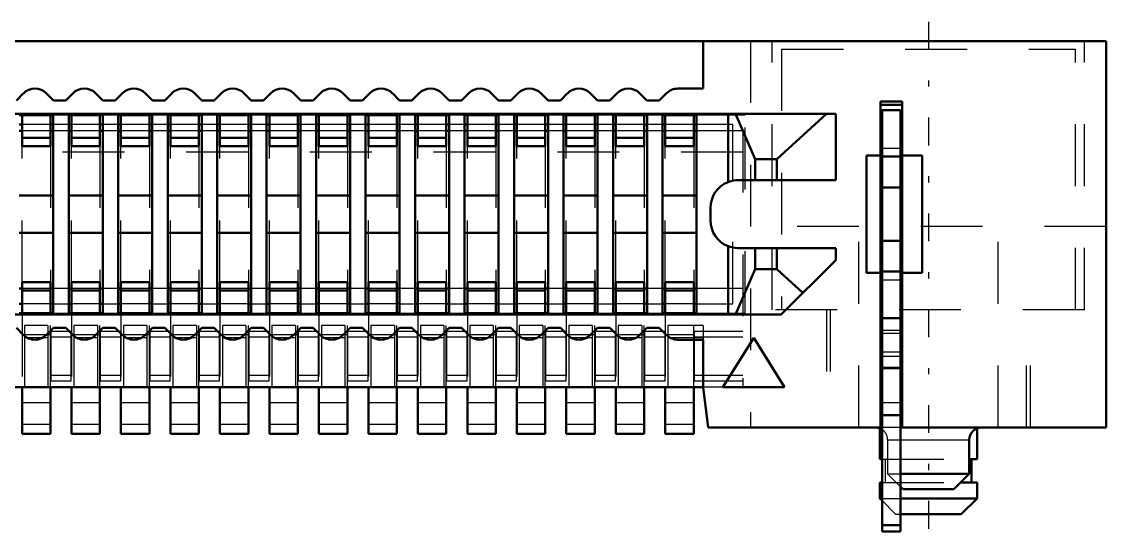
# Model space of a CAD drawing. Header units: millimetres. Extents: x -37 to 30.5, y -5.2 to 19.7.
# Drawn here: x 12.97 to 30.5, y -5.23 to 3.11 of the extents above; entities that cross this region are included whole.
import ezdxf

# ---------------------------------------------------------------- set-up
doc = ezdxf.new("R2010")
doc.units = ezdxf.units.MM
doc.linetypes.add('Center', pattern=[1.5, 0.45, -0.5, 0.05, -0.5])
doc.linetypes.add('Dashed', pattern=[2, 1, -1])
for name, color, linetype, lineweight in [('AM_0', 7, 'Continuous', 50), ('AM_4', 3, 'Continuous', 25), ('AM_7', 7, 'Center', 25), ('AM_9', 6, 'Dashed', 25)]:
    doc.layers.add(name, color=color, linetype=linetype, lineweight=lineweight)

# ---------------------------------------------------------------- blocks, each defined once
blk = doc.blocks.new('1_ERM8_060_01_D_RA_pin_0_in_ERM8_060_01_L_D_RA_TR_0')
at = {"layer": 'AM_0'}
for p, q in [((13.475, 1.6), (12.925, 1.6)), ((12.97, 1.1), (12.97, 1.6)), ((13.43, 1.6), (13.43, 1.1)), ((14.275, 1.6), (13.725, 1.6)), ((13.77, 1.1), (13.77, 1.6)), ((14.23, 1.6), (14.23, 1.1)), ((15.075, 1.6), (14.525, 1.6)), ((14.57, 1.1), (14.57, 1.6)), ((15.03, 1.6), (15.03, 1.1)), ((15.875, 1.6), (15.325, 1.6)), ((15.37, 1.1), (15.37, 1.6)), ((15.83, 1.6), (15.83, 1.1)), ((16.675, 1.6), (16.125, 1.6)), ((16.17, 1.1), (16.17, 1.6)), ((16.63, 1.6), (16.63, 1.1)), ((17.475, 1.6), (16.925, 1.6)), ((16.97, 1.1), (16.97, 1.6)), ((17.43, 1.6), (17.43, 1.1)), ((18.275, 1.6), (17.725, 1.6)), ((17.77, 1.1), (17.77, 1.6)), ((18.23, 1.6), (18.23, 1.1)), ((19.075, 1.6), (18.525, 1.6)), ((18.57, 1.1), (18.57, 1.6)), ((19.03, 1.6), (19.03, 1.1)), ((19.875, 1.6), (19.325, 1.6)), ((19.37, 1.1), (19.37, 1.6)), ((19.83, 1.6), (19.83, 1.1)), ((20.675, 1.6), (20.125, 1.6)), ((20.17, 1.1), (20.17, 1.6)), ((20.63, 1.6), (20.63, 1.1)), ((21.475, 1.6), (20.925, 1.6)), ((20.97, 1.1), (20.97, 1.6)), ((21.43, 1.6), (21.43, 1.1)), ((22.275, 1.6), (21.725, 1.6)), ((21.77, 1.1), (21.77, 1.6)), ((22.23, 1.6), (22.23, 1.1)), ((23.075, 1.6), (22.525, 1.6)), ((22.57, 1.1), (22.57, 1.6)), ((23.03, 1.6), (23.03, 1.1)), ((23.875, 1.6), (23.325, 1.6)), ((23.37, 1.1), (23.37, 1.6)), ((23.83, 1.6), (23.83, 1.1)), ((12.97, 1.45), (12.925, 1.45)), ((13.475, 1.45), (13.43, 1.45)), ((13.77, 1.45), (13.725, 1.45)), ((14.275, 1.45), (14.23, 1.45)), ((14.57, 1.45), (14.525, 1.45)), ((15.075, 1.45), (15.03, 1.45)), ((15.37, 1.45), (15.325, 1.45)), ((15.875, 1.45), (15.83, 1.45)), ((16.17, 1.45), (16.125, 1.45)), ((16.675, 1.45), (16.63, 1.45)), ((16.97, 1.45), (16.925, 1.45)), ((17.475, 1.45), (17.43, 1.45)), ((17.77, 1.45), (17.725, 1.45)), ((18.275, 1.45), (18.23, 1.45)), ((18.57, 1.45), (18.525, 1.45)), ((19.075, 1.45), (19.03, 1.45)), ((19.37, 1.45), (19.325, 1.45)), ((19.875, 1.45), (19.83, 1.45)), ((20.17, 1.45), (20.125, 1.45)), ((20.675, 1.45), (20.63, 1.45)), ((20.97, 1.45), (20.925, 1.45)), ((21.475, 1.45), (21.43, 1.45)), ((21.77, 1.45), (21.725, 1.45)), ((22.275, 1.45), (22.23, 1.45)), ((22.57, 1.45), (22.525, 1.45)), ((23.075, 1.45), (23.03, 1.45)), ((23.37, 1.45), (23.325, 1.45)), ((23.875, 1.45), (23.83, 1.45)), ((13.43, 1.232), (12.97, 1.232)), ((14.23, 1.232), (13.77, 1.232)), ((15.03, 1.232), (14.57, 1.232)), ((15.83, 1.232), (15.37, 1.232)), ((16.63, 1.232), (16.17, 1.232)), ((17.43, 1.232), (16.97, 1.232)), ((18.23, 1.232), (17.77, 1.232)), ((19.03, 1.232), (18.57, 1.232)), ((19.83, 1.232), (19.37, 1.232)), ((20.63, 1.232), (20.17, 1.232)), ((21.43, 1.232), (20.97, 1.232)), ((22.23, 1.232), (21.77, 1.232)), ((23.03, 1.232), (22.57, 1.232)), ((23.83, 1.232), (23.37, 1.232)), ((13.43, 1.1), (12.97, 1.1)), ((14.23, 1.1), (13.77, 1.1)), ((15.03, 1.1), (14.57, 1.1)), ((15.83, 1.1), (15.37, 1.1)), ((16.63, 1.1), (16.17, 1.1)), ((17.43, 1.1), (16.97, 1.1)), ((18.23, 1.1), (17.77, 1.1)), ((19.03, 1.1), (18.57, 1.1)), ((19.83, 1.1), (19.37, 1.1)), ((20.63, 1.1), (20.17, 1.1)), ((21.43, 1.1), (20.97, 1.1)), ((22.23, 1.1), (21.77, 1.1)), ((23.03, 1.1), (22.57, 1.1)), ((23.83, 1.1), (23.37, 1.1)), ((12.97, -1.625), (12.97, -1.1)), ((13.43, -1.1), (12.97, -1.1)), ((13.43, -1.1), (13.43, -1.625)), ((13.77, -1.625), (13.77, -1.1)), ((14.23, -1.1), (13.77, -1.1)), ((14.23, -1.1), (14.23, -1.625)), ((14.57, -1.625), (14.57, -1.1)), ((15.03, -1.1), (14.57, -1.1)), ((15.03, -1.1), (15.03, -1.625)), ((15.37, -1.625), (15.37, -1.1)), ((15.83, -1.1), (15.37, -1.1)), ((15.83, -1.1), (15.83, -1.625)), ((16.17, -1.625), (16.17, -1.1)), ((16.63, -1.1), (16.17, -1.1)), ((16.63, -1.1), (16.63, -1.625)), ((16.97, -1.625), (16.97, -1.1)), ((17.43, -1.1), (16.97, -1.1)), ((17.43, -1.1), (17.43, -1.625)), ((17.77, -1.625), (17.77, -1.1)), ((18.23, -1.1), (17.77, -1.1)), ((18.23, -1.1), (18.23, -1.625)), ((18.57, -1.625), (18.57, -1.1)), ((19.03, -1.1), (18.57, -1.1)), ((19.03, -1.1), (19.03, -1.625)), ((19.37, -1.625), (19.37, -1.1)), ((19.83, -1.1), (19.37, -1.1)), ((19.83, -1.1), (19.83, -1.625)), ((20.17, -1.625), (20.17, -1.1)), ((20.63, -1.1), (20.17, -1.1)), ((20.63, -1.1), (20.63, -1.625)), ((20.97, -1.625), (20.97, -1.1)), ((21.43, -1.1), (20.97, -1.1)), ((21.43, -1.1), (21.43, -1.625)), ((21.77, -1.625), (21.77, -1.1)), ((22.23, -1.1), (21.77, -1.1)), ((22.23, -1.1), (22.23, -1.625)), ((22.57, -1.625), (22.57, -1.1)), ((23.03, -1.1), (22.57, -1.1)), ((23.03, -1.1), (23.03, -1.625)), ((23.37, -1.625), (23.37, -1.1)), ((23.83, -1.1), (23.37, -1.1)), ((23.83, -1.1), (23.83, -1.625)), ((13.43, -1.232), (12.97, -1.232)), ((14.23, -1.232), (13.77, -1.232)), ((15.03, -1.232), (14.57, -1.232)), ((15.83, -1.232), (15.37, -1.232)), ((16.63, -1.232), (16.17, -1.232)), ((17.43, -1.232), (16.97, -1.232)), ((18.23, -1.232), (17.77, -1.232)), ((19.03, -1.232), (18.57, -1.232)), ((19.83, -1.232), (19.37, -1.232)), ((20.63, -1.232), (20.17, -1.232)), ((21.43, -1.232), (20.97, -1.232)), ((22.23, -1.232), (21.77, -1.232)), ((23.03, -1.232), (22.57, -1.232)), ((23.83, -1.232), (23.37, -1.232)), ((12.925, -1.45), (12.97, -1.45)), ((13.43, -1.45), (13.475, -1.45)), ((13.725, -1.45), (13.77, -1.45)), ((14.23, -1.45), (14.275, -1.45)), ((14.525, -1.45), (14.57, -1.45)), ((15.03, -1.45), (15.075, -1.45)), ((15.325, -1.45), (15.37, -1.45)), ((15.83, -1.45), (15.875, -1.45)), ((16.125, -1.45), (16.17, -1.45)), ((16.63, -1.45), (16.675, -1.45)), ((16.925, -1.45), (16.97, -1.45)), ((17.43, -1.45), (17.475, -1.45)), ((17.725, -1.45), (17.77, -1.45)), ((18.23, -1.45), (18.275, -1.45)), ((18.525, -1.45), (18.57, -1.45)), ((19.03, -1.45), (19.075, -1.45)), ((19.325, -1.45), (19.37, -1.45)), ((19.83, -1.45), (19.875, -1.45)), ((20.125, -1.45), (20.17, -1.45)), ((20.63, -1.45), (20.675, -1.45)), ((20.925, -1.45), (20.97, -1.45)), ((21.43, -1.45), (21.475, -1.45)), ((21.725, -1.45), (21.77, -1.45)), ((22.23, -1.45), (22.275, -1.45)), ((22.525, -1.45), (22.57, -1.45)), ((23.03, -1.45), (23.075, -1.45)), ((23.325, -1.45), (23.37, -1.45)), ((23.83, -1.45), (23.875, -1.45)), ((12.925, -1.6), (13.475, -1.6)), ((13.725, -1.6), (14.275, -1.6)), ((14.525, -1.6), (15.075, -1.6)), ((15.325, -1.6), (15.875, -1.6)), ((16.125, -1.6), (16.675, -1.6)), ((16.925, -1.6), (17.475, -1.6)), ((17.725, -1.6), (18.275, -1.6)), ((18.525, -1.6), (19.075, -1.6)), ((19.325, -1.6), (19.875, -1.6)), ((20.125, -1.6), (20.675, -1.6)), ((20.925, -1.6), (21.475, -1.6)), ((21.725, -1.6), (22.275, -1.6)), ((22.525, -1.6), (23.075, -1.6)), ((23.325, -1.6), (23.875, -1.6)), ((12.97, -3.55), (12.97, -2.8)), ((13.43, -2.8), (13.43, -3.55)), ((13.77, -3.55), (13.77, -2.8)), ((14.23, -2.8), (14.23, -3.55)), ((14.57, -3.55), (14.57, -2.8)), ((15.03, -2.8), (15.03, -3.55)), ((15.37, -3.55), (15.37, -2.8)), ((15.83, -2.8), (15.83, -3.55)), ((16.17, -3.55), (16.17, -2.8)), ((16.63, -2.8), (16.63, -3.55)), ((16.97, -3.55), (16.97, -2.8)), ((17.43, -2.8), (17.43, -3.55)), ((17.77, -3.55), (17.77, -2.8)), ((18.23, -2.8), (18.23, -3.55)), ((18.57, -3.55), (18.57, -2.8)), ((19.03, -2.8), (19.03, -3.55)), ((19.37, -3.55), (19.37, -2.8)), ((19.83, -2.8), (19.83, -3.55)), ((20.17, -3.55), (20.17, -2.8)), ((20.63, -2.8), (20.63, -3.55)), ((20.97, -3.55), (20.97, -2.8)), ((21.43, -2.8), (21.43, -3.55)), ((21.77, -3.55), (21.77, -2.8)), ((22.23, -2.8), (22.23, -3.55)), ((22.57, -3.55), (22.57, -2.8)), ((23.03, -2.8), (23.03, -3.55)), ((23.37, -3.55), (23.37, -2.8)), ((23.83, -2.8), (23.83, -3.55)), ((13.43, -3.55), (12.97, -3.55)), ((14.23, -3.55), (13.77, -3.55)), ((15.03, -3.55), (14.57, -3.55)), ((15.83, -3.55), (15.37, -3.55)), ((16.63, -3.55), (16.17, -3.55)), ((17.43, -3.55), (16.97, -3.55)), ((18.23, -3.55), (17.77, -3.55)), ((19.03, -3.55), (18.57, -3.55)), ((19.83, -3.55), (19.37, -3.55)), ((20.63, -3.55), (20.17, -3.55)), ((21.43, -3.55), (20.97, -3.55)), ((22.23, -3.55), (21.77, -3.55)), ((23.03, -3.55), (22.57, -3.55)), ((23.83, -3.55), (23.37, -3.55))]:
    blk.add_line(p, q, dxfattribs=at)
at = {"layer": 'AM_4'}
for p, q in [((13.43, -3.05), (12.97, -3.05)), ((14.23, -3.05), (13.77, -3.05)), ((15.03, -3.05), (14.57, -3.05)), ((15.83, -3.05), (15.37, -3.05)), ((16.63, -3.05), (16.17, -3.05)), ((17.43, -3.05), (16.97, -3.05)), ((18.23, -3.05), (17.77, -3.05)), ((19.03, -3.05), (18.57, -3.05)), ((19.83, -3.05), (19.37, -3.05)), ((20.63, -3.05), (20.17, -3.05)), ((21.43, -3.05), (20.97, -3.05)), ((22.23, -3.05), (21.77, -3.05)), ((23.03, -3.05), (22.57, -3.05)), ((23.83, -3.05), (23.37, -3.05))]:
    blk.add_line(p, q, dxfattribs=at)
at = {"layer": 'AM_9'}
for p, q in [((13.725, 1.6), (13.475, 1.6)), ((14.525, 1.6), (14.275, 1.6)), ((15.325, 1.6), (15.075, 1.6)), ((16.125, 1.6), (15.875, 1.6)), ((16.925, 1.6), (16.675, 1.6)), ((17.725, 1.6), (17.475, 1.6)), ((18.525, 1.6), (18.275, 1.6)), ((19.325, 1.6), (19.075, 1.6)), ((20.125, 1.6), (19.875, 1.6)), ((20.925, 1.6), (20.675, 1.6)), ((21.725, 1.6), (21.475, 1.6)), ((22.525, 1.6), (22.275, 1.6)), ((23.325, 1.6), (23.075, 1.6)), ((24.66, 1.6), (23.875, 1.6)), ((24.66, -1.6), (24.66, 1.6)), ((13.43, 1.45), (12.97, 1.45)), ((13.725, 1.45), (13.475, 1.45)), ((14.23, 1.45), (13.77, 1.45)), ((14.525, 1.45), (14.275, 1.45)), ((15.03, 1.45), (14.57, 1.45)), ((15.325, 1.45), (15.075, 1.45)), ((15.83, 1.45), (15.37, 1.45)), ((16.125, 1.45), (15.875, 1.45)), ((16.63, 1.45), (16.17, 1.45)), ((16.925, 1.45), (16.675, 1.45)), ((17.43, 1.45), (16.97, 1.45)), ((17.725, 1.45), (17.475, 1.45)), ((18.23, 1.45), (17.77, 1.45)), ((18.525, 1.45), (18.275, 1.45)), ((19.03, 1.45), (18.57, 1.45)), ((19.325, 1.45), (19.075, 1.45)), ((19.83, 1.45), (19.37, 1.45)), ((20.125, 1.45), (19.875, 1.45)), ((20.63, 1.45), (20.17, 1.45)), ((20.925, 1.45), (20.675, 1.45)), ((21.43, 1.45), (20.97, 1.45)), ((21.725, 1.45), (21.475, 1.45)), ((22.23, 1.45), (21.77, 1.45)), ((22.525, 1.45), (22.275, 1.45)), ((23.03, 1.45), (22.57, 1.45)), ((23.325, 1.45), (23.075, 1.45)), ((23.83, 1.45), (23.37, 1.45)), ((24.46, 1.45), (23.875, 1.45)), ((24.46, -1.45), (24.46, 1.45)), ((12.97, -1.1), (12.97, 1.1)), ((13.43, 1.1), (13.43, -1.1)), ((13.77, -1.1), (13.77, 1.1)), ((14.23, 1.1), (14.23, -1.1)), ((14.57, -1.1), (14.57, 1.1)), ((15.03, 1.1), (15.03, -1.1)), ((15.37, -1.1), (15.37, 1.1)), ((15.83, 1.1), (15.83, -1.1)), ((16.17, -1.1), (16.17, 1.1)), ((16.63, 1.1), (16.63, -1.1)), ((16.97, -1.1), (16.97, 1.1)), ((17.43, 1.1), (17.43, -1.1)), ((17.77, -1.1), (17.77, 1.1)), ((18.23, 1.1), (18.23, -1.1)), ((18.57, -1.1), (18.57, 1.1)), ((19.03, 1.1), (19.03, -1.1)), ((19.37, -1.1), (19.37, 1.1)), ((19.83, 1.1), (19.83, -1.1)), ((20.17, -1.1), (20.17, 1.1)), ((20.63, 1.1), (20.63, -1.1)), ((20.97, -1.1), (20.97, 1.1)), ((21.43, 1.1), (21.43, -1.1)), ((21.77, -1.1), (21.77, 1.1)), ((22.23, 1.1), (22.23, -1.1)), ((22.57, -1.1), (22.57, 1.1)), ((23.03, 1.1), (23.03, -1.1)), ((23.37, -1.1), (23.37, 1.1)), ((23.83, 1.1), (23.83, -1.1)), ((13.43, -1.45), (12.97, -1.45)), ((13.475, -1.45), (13.725, -1.45)), ((14.23, -1.45), (13.77, -1.45)), ((14.275, -1.45), (14.525, -1.45)), ((15.03, -1.45), (14.57, -1.45)), ((15.075, -1.45), (15.325, -1.45)), ((15.83, -1.45), (15.37, -1.45)), ((15.875, -1.45), (16.125, -1.45)), ((16.63, -1.45), (16.17, -1.45)), ((16.675, -1.45), (16.925, -1.45)), ((17.43, -1.45), (16.97, -1.45)), ((17.475, -1.45), (17.725, -1.45)), ((18.23, -1.45), (17.77, -1.45)), ((18.275, -1.45), (18.525, -1.45)), ((19.03, -1.45), (18.57, -1.45)), ((19.075, -1.45), (19.325, -1.45)), ((19.83, -1.45), (19.37, -1.45)), ((19.875, -1.45), (20.125, -1.45)), ((20.63, -1.45), (20.17, -1.45)), ((20.675, -1.45), (20.925, -1.45)), ((21.43, -1.45), (20.97, -1.45)), ((21.475, -1.45), (21.725, -1.45)), ((22.23, -1.45), (21.77, -1.45)), ((22.275, -1.45), (22.525, -1.45)), ((23.03, -1.45), (22.57, -1.45)), ((23.075, -1.45), (23.325, -1.45)), ((23.83, -1.45), (23.37, -1.45)), ((23.875, -1.45), (24.46, -1.45)), ((12.97, -1.625), (12.97, -2.8)), ((13.43, -2.8), (13.43, -1.625)), ((13.475, -1.6), (13.725, -1.6)), ((13.77, -1.625), (13.77, -2.8)), ((14.23, -2.8), (14.23, -1.625)), ((14.275, -1.6), (14.525, -1.6)), ((14.57, -1.625), (14.57, -2.8)), ((15.03, -2.8), (15.03, -1.625)), ((15.075, -1.6), (15.325, -1.6)), ((15.37, -1.625), (15.37, -2.8)), ((15.83, -2.8), (15.83, -1.625)), ((15.875, -1.6), (16.125, -1.6)), ((16.17, -1.625), (16.17, -2.8)), ((16.63, -2.8), (16.63, -1.625)), ((16.675, -1.6), (16.925, -1.6)), ((16.97, -1.625), (16.97, -2.8)), ((17.43, -2.8), (17.43, -1.625)), ((17.475, -1.6), (17.725, -1.6)), ((17.77, -1.625), (17.77, -2.8)), ((18.23, -2.8), (18.23, -1.625)), ((18.275, -1.6), (18.525, -1.6)), ((18.57, -1.625), (18.57, -2.8)), ((19.03, -2.8), (19.03, -1.625)), ((19.075, -1.6), (19.325, -1.6)), ((19.37, -1.625), (19.37, -2.8)), ((19.83, -2.8), (19.83, -1.625)), ((19.875, -1.6), (20.125, -1.6)), ((20.17, -1.625), (20.17, -2.8)), ((20.63, -2.8), (20.63, -1.625)), ((20.675, -1.6), (20.925, -1.6)), ((20.97, -1.625), (20.97, -2.8)), ((21.43, -2.8), (21.43, -1.625)), ((21.475, -1.6), (21.725, -1.6)), ((21.77, -1.625), (21.77, -2.8)), ((22.23, -2.8), (22.23, -1.625)), ((22.275, -1.6), (22.525, -1.6)), ((22.57, -1.625), (22.57, -2.8)), ((23.03, -2.8), (23.03, -1.625)), ((23.075, -1.6), (23.325, -1.6)), ((23.37, -1.625), (23.37, -2.8)), ((23.83, -2.8), (23.83, -1.625)), ((23.875, -1.6), (24.66, -1.6)), ((13.43, -1.95), (12.97, -1.95)), ((14.23, -1.95), (13.77, -1.95)), ((15.03, -1.95), (14.57, -1.95)), ((15.83, -1.95), (15.37, -1.95)), ((16.63, -1.95), (16.17, -1.95)), ((17.43, -1.95), (16.97, -1.95)), ((18.23, -1.95), (17.77, -1.95)), ((19.03, -1.95), (18.57, -1.95)), ((19.83, -1.95), (19.37, -1.95)), ((20.63, -1.95), (20.17, -1.95)), ((21.43, -1.95), (20.97, -1.95)), ((22.23, -1.95), (21.77, -1.95)), ((23.03, -1.95), (22.57, -1.95)), ((23.83, -1.95), (23.37, -1.95)), ((13.43, -3.4), (12.97, -3.4)), ((14.23, -3.4), (13.77, -3.4)), ((15.03, -3.4), (14.57, -3.4)), ((15.83, -3.4), (15.37, -3.4)), ((16.63, -3.4), (16.17, -3.4)), ((17.43, -3.4), (16.97, -3.4)), ((18.23, -3.4), (17.77, -3.4)), ((19.03, -3.4), (18.57, -3.4)), ((19.83, -3.4), (19.37, -3.4)), ((20.63, -3.4), (20.17, -3.4)), ((21.43, -3.4), (20.97, -3.4)), ((22.23, -3.4), (21.77, -3.4)), ((23.03, -3.4), (22.57, -3.4)), ((23.83, -3.4), (23.37, -3.4))]:
    blk.add_line(p, q, dxfattribs=at)
blk = doc.blocks.new('2_ERM8_060_01_D_RA_TR_terminal_0_in_ERM8_060_01_L_D_RA_TR_0')
at = {"layer": 'AM_0'}
for p, q in [((30.5, 2.8), (-30.5, 2.8)), ((23.985, 2.03), (23.985, 2.8)), ((30.5, -3.45), (30.5, 2.8)), ((12.879, 1.84), (12.991, 1.952)), ((13.366, 1.952), (13.479, 1.84)), ((13.679, 1.84), (13.791, 1.952)), ((14.166, 1.952), (14.278, 1.84)), ((14.478, 1.84), (14.59, 1.952)), ((14.965, 1.952), (15.078, 1.84)), ((15.278, 1.84), (15.39, 1.952)), ((15.765, 1.952), (15.877, 1.84)), ((16.077, 1.84), (16.19, 1.952)), ((16.564, 1.952), (16.677, 1.84)), ((16.877, 1.84), (16.989, 1.952)), ((17.364, 1.952), (17.476, 1.84)), ((17.676, 1.84), (17.789, 1.952)), ((18.163, 1.952), (18.276, 1.84)), ((18.476, 1.84), (18.588, 1.952)), ((18.963, 1.952), (19.075, 1.84)), ((19.275, 1.84), (19.388, 1.952)), ((19.762, 1.952), (19.875, 1.84)), ((20.075, 1.84), (20.187, 1.952)), ((20.562, 1.952), (20.674, 1.84)), ((20.874, 1.84), (20.987, 1.952)), ((21.361, 1.952), (21.474, 1.84)), ((21.674, 1.84), (21.786, 1.952)), ((22.161, 1.952), (22.273, 1.84)), ((22.473, 1.84), (22.586, 1.952)), ((22.961, 1.952), (23.073, 1.84)), ((23.273, 1.84), (23.385, 1.952)), ((23.573, 2.03), (23.985, 2.03)), ((13.479, 1.84), (13.679, 1.84)), ((14.278, 1.84), (14.478, 1.84)), ((15.078, 1.84), (15.278, 1.84)), ((15.877, 1.84), (16.077, 1.84)), ((16.677, 1.84), (16.877, 1.84)), ((17.476, 1.84), (17.676, 1.84)), ((18.276, 1.84), (18.476, 1.84)), ((19.075, 1.84), (19.275, 1.84)), ((19.875, 1.84), (20.075, 1.84)), ((20.674, 1.84), (20.874, 1.84)), ((21.474, 1.84), (21.674, 1.84)), ((22.273, 1.84), (22.473, 1.84)), ((23.073, 1.84), (23.273, 1.84)), ((26.85, 1.822), (26.85, -3.45)), ((27.2, 1.822), (26.85, 1.822)), ((27.2, 1.767), (26.85, 1.767)), ((27.2, 1.822), (27.2, -3.45)), ((26.125, 1.625), (-26.125, 1.625)), ((13.475, -1.625), (13.475, 1.625)), ((13.725, 1.625), (13.725, -1.625)), ((14.275, -1.625), (14.275, 1.625)), ((14.525, 1.625), (14.525, -1.625)), ((15.075, -1.625), (15.075, 1.625)), ((15.325, 1.625), (15.325, -1.625)), ((15.875, -1.625), (15.875, 1.625)), ((16.125, 1.625), (16.125, -1.625)), ((16.675, -1.625), (16.675, 1.625)), ((16.925, 1.625), (16.925, -1.625)), ((17.475, -1.625), (17.475, 1.625)), ((17.725, 1.625), (17.725, -1.625)), ((18.275, -1.625), (18.275, 1.625)), ((18.525, 1.625), (18.525, -1.625)), ((19.075, -1.625), (19.075, 1.625)), ((19.325, 1.625), (19.325, -1.625)), ((19.875, -1.625), (19.875, 1.625)), ((20.125, 1.625), (20.125, -1.625)), ((20.675, -1.625), (20.675, 1.625)), ((20.925, 1.625), (20.925, -1.625)), ((21.475, -1.625), (21.475, 1.625)), ((21.725, 1.625), (21.725, -1.625)), ((22.275, -1.625), (22.275, 1.625)), ((22.525, 1.625), (22.525, -1.625)), ((23.075, -1.625), (23.075, 1.625)), ((23.325, 1.625), (23.325, -1.625)), ((23.875, -1.625), (23.875, 1.625)), ((24.385, 0.519), (24.385, 1.625)), ((24.825, 0.887), (24.505, 1.625)), ((25.975, 1.625), (25.175, 0.887)), ((26.125, 0.55), (26.125, 1.625)), ((26.875, -5.13), (26.875, 1.68)), ((27.175, 1.68), (26.875, 1.68)), ((27.175, -5.13), (27.175, 1.68)), ((12.97, 1.35), (12.925, 1.35)), ((13.475, 1.35), (13.43, 1.35)), ((13.77, 1.35), (13.725, 1.35)), ((14.275, 1.35), (14.23, 1.35)), ((14.57, 1.35), (14.525, 1.35)), ((15.075, 1.35), (15.03, 1.35)), ((15.37, 1.35), (15.325, 1.35)), ((15.875, 1.35), (15.83, 1.35)), ((16.17, 1.35), (16.125, 1.35)), ((16.675, 1.35), (16.63, 1.35)), ((16.97, 1.35), (16.925, 1.35)), ((17.475, 1.35), (17.43, 1.35)), ((17.77, 1.35), (17.725, 1.35)), ((18.275, 1.35), (18.23, 1.35)), ((18.57, 1.35), (18.525, 1.35)), ((19.075, 1.35), (19.03, 1.35)), ((19.37, 1.35), (19.325, 1.35)), ((19.875, 1.35), (19.83, 1.35)), ((20.17, 1.35), (20.125, 1.35)), ((20.675, 1.35), (20.63, 1.35)), ((20.97, 1.35), (20.925, 1.35)), ((21.475, 1.35), (21.43, 1.35)), ((21.77, 1.35), (21.725, 1.35)), ((22.275, 1.35), (22.23, 1.35)), ((22.57, 1.35), (22.525, 1.35)), ((23.075, 1.35), (23.03, 1.35)), ((23.37, 1.35), (23.325, 1.35)), ((23.875, 1.35), (23.83, 1.35)), ((25.175, 0.887), (24.825, 0.887)), ((24.825, 0.55), (24.825, 0.887)), ((25.175, 0.55), (25.175, 0.887)), ((26.625, 0.95), (26.625, -0.95)), ((26.85, 0.95), (26.625, 0.95)), ((27.175, 0.93), (26.875, 0.93)), ((27.525, 0.95), (27.2, 0.95)), ((27.525, -0.95), (27.525, 0.95)), ((26.125, 0.55), (24.55, 0.55)), ((27.175, 0.43), (26.875, 0.43)), ((13.475, 0.3), (12.925, 0.3)), ((14.275, 0.3), (13.725, 0.3)), ((15.075, 0.3), (14.525, 0.3)), ((15.875, 0.3), (15.325, 0.3)), ((16.675, 0.3), (16.125, 0.3)), ((17.475, 0.3), (16.925, 0.3)), ((18.275, 0.3), (17.725, 0.3)), ((19.075, 0.3), (18.525, 0.3)), ((19.875, 0.3), (19.325, 0.3)), ((20.675, 0.3), (20.125, 0.3)), ((21.475, 0.3), (20.925, 0.3)), ((22.275, 0.3), (21.725, 0.3)), ((23.075, 0.3), (22.525, 0.3)), ((23.875, 0.3), (23.325, 0.3)), ((24.1, 0.1), (24.1, -0.1)), ((13.475, -0.3), (12.925, -0.3)), ((14.275, -0.3), (13.725, -0.3)), ((15.075, -0.3), (14.525, -0.3)), ((15.875, -0.3), (15.325, -0.3)), ((16.675, -0.3), (16.125, -0.3)), ((17.475, -0.3), (16.925, -0.3)), ((18.275, -0.3), (17.725, -0.3)), ((19.075, -0.3), (18.525, -0.3)), ((19.875, -0.3), (19.325, -0.3)), ((20.675, -0.3), (20.125, -0.3)), ((21.475, -0.3), (20.925, -0.3)), ((22.275, -0.3), (21.725, -0.3)), ((23.075, -0.3), (22.525, -0.3)), ((23.875, -0.3), (23.325, -0.3)), ((24.385, -1.625), (24.385, -0.519)), ((27.175, -0.43), (26.875, -0.43)), ((24.55, -0.55), (26.125, -0.55)), ((24.825, -0.887), (24.825, -0.55)), ((25.175, -0.887), (25.175, -0.55)), ((26.125, -0.743), (26.125, -0.55)), ((25.242, -1.625), (26.125, -0.743)), ((24.505, -1.625), (24.825, -0.887)), ((25.175, -0.887), (24.825, -0.887)), ((25.175, -0.887), (25.594, -1.274)), ((26.625, -0.95), (26.85, -0.95)), ((27.175, -0.93), (26.875, -0.93)), ((27.2, -0.95), (27.525, -0.95)), ((12.97, -1.2), (12.925, -1.2)), ((13.475, -1.2), (13.43, -1.2)), ((13.77, -1.2), (13.725, -1.2)), ((14.275, -1.2), (14.23, -1.2)), ((14.57, -1.2), (14.525, -1.2)), ((15.075, -1.2), (15.03, -1.2)), ((15.37, -1.2), (15.325, -1.2)), ((15.875, -1.2), (15.83, -1.2)), ((16.17, -1.2), (16.125, -1.2)), ((16.675, -1.2), (16.63, -1.2)), ((16.97, -1.2), (16.925, -1.2)), ((17.475, -1.2), (17.43, -1.2)), ((17.77, -1.2), (17.725, -1.2)), ((18.275, -1.2), (18.23, -1.2)), ((18.57, -1.2), (18.525, -1.2)), ((19.075, -1.2), (19.03, -1.2)), ((19.37, -1.2), (19.325, -1.2)), ((19.875, -1.2), (19.83, -1.2)), ((20.17, -1.2), (20.125, -1.2)), ((20.675, -1.2), (20.63, -1.2)), ((20.97, -1.2), (20.925, -1.2)), ((21.475, -1.2), (21.43, -1.2)), ((21.77, -1.2), (21.725, -1.2)), ((22.275, -1.2), (22.23, -1.2)), ((22.57, -1.2), (22.525, -1.2)), ((23.075, -1.2), (23.03, -1.2)), ((23.37, -1.2), (23.325, -1.2)), ((23.875, -1.2), (23.83, -1.2)), ((25.242, -1.625), (-25.242, -1.625)), ((27.2, -1.68), (26.85, -1.68)), ((12.991, -1.952), (12.879, -1.84)), ((13.479, -1.84), (13.366, -1.952)), ((13.679, -1.84), (13.479, -1.84)), ((13.791, -1.952), (13.679, -1.84)), ((14.278, -1.84), (14.166, -1.952)), ((14.478, -1.84), (14.278, -1.84)), ((14.59, -1.952), (14.478, -1.84)), ((15.078, -1.84), (14.965, -1.952)), ((15.278, -1.84), (15.078, -1.84)), ((15.39, -1.952), (15.278, -1.84)), ((15.877, -1.84), (15.765, -1.952)), ((16.077, -1.84), (15.877, -1.84)), ((16.19, -1.952), (16.077, -1.84)), ((16.677, -1.84), (16.564, -1.952)), ((16.877, -1.84), (16.677, -1.84)), ((16.989, -1.952), (16.877, -1.84)), ((17.476, -1.84), (17.364, -1.952)), ((17.676, -1.84), (17.476, -1.84)), ((17.789, -1.952), (17.676, -1.84)), ((18.276, -1.84), (18.163, -1.952)), ((18.476, -1.84), (18.276, -1.84)), ((18.588, -1.952), (18.476, -1.84)), ((19.075, -1.84), (18.963, -1.952)), ((19.275, -1.84), (19.075, -1.84)), ((19.388, -1.952), (19.275, -1.84)), ((19.875, -1.84), (19.762, -1.952)), ((20.075, -1.84), (19.875, -1.84)), ((20.187, -1.952), (20.075, -1.84)), ((20.674, -1.84), (20.562, -1.952)), ((20.874, -1.84), (20.674, -1.84)), ((20.987, -1.952), (20.874, -1.84)), ((21.474, -1.84), (21.361, -1.952)), ((21.674, -1.84), (21.474, -1.84)), ((21.786, -1.952), (21.674, -1.84)), ((22.273, -1.84), (22.161, -1.952)), ((22.473, -1.84), (22.273, -1.84)), ((22.586, -1.952), (22.473, -1.84)), ((23.073, -1.84), (22.961, -1.952)), ((23.273, -1.84), (23.073, -1.84)), ((23.385, -1.952), (23.273, -1.84)), ((23.985, -2.03), (23.573, -2.03)), ((23.985, -2.8), (23.985, -2.03)), ((24.8, -2), (24.3, -2.8)), ((25.3, -2.8), (24.8, -2)), ((26.875, -2.48), (26.85, -2.48)), ((27.2, -2.48), (27.175, -2.48)), ((-23.985, -2.8), (23.985, -2.8)), ((24.065, -3.45), (23.985, -2.8)), ((24.3, -2.8), (25.3, -2.8)), ((27.175, -3.25), (26.875, -3.25)), ((26.875, -3.45), (24.065, -3.45)), ((26.84, -3.465), (26.84, -3.961)), ((30.5, -3.45), (27.175, -3.45)), ((28.41, -3.961), (28.41, -3.465)), ((28.285, -4.2), (28.285, -3.65)), ((26.84, -3.961), (26.875, -3.961)), ((28.285, -3.961), (28.41, -3.961)), ((28.323, -4.342), (28.323, -3.961)), ((27.175, -4.2), (28.285, -4.2)), ((28.035, -4.45), (28.285, -4.2)), ((26.84, -4.342), (26.875, -4.342)), ((26.84, -4.342), (26.84, -4.596)), ((28.143, -4.342), (28.41, -4.342)), ((28.41, -4.596), (28.41, -4.342)), ((27.175, -4.41), (27.215, -4.45)), ((27.215, -4.45), (28.035, -4.45)), ((26.84, -4.596), (26.875, -4.631)), ((26.84, -4.596), (26.875, -4.596)), ((27.175, -4.596), (28.41, -4.596)), ((28.156, -4.85), (28.41, -4.596)), ((27.175, -4.85), (28.156, -4.85)), ((27.175, -5.03), (26.875, -5.03)), ((27.175, -5.13), (26.875, -5.13))]:
    blk.add_line(p, q, dxfattribs=at)
for points in [[(24.55, 0.55), (24.511, 0.548), (24.472, 0.543), (24.434, 0.535), (24.396, 0.523), (24.385, 0.519)], [(24.385, -0.519), (24.422, -0.531), (24.46, -0.541), (24.499, -0.547), (24.538, -0.55), (24.55, -0.55)]]:
    blk.add_lwpolyline(points, dxfattribs=at)
for centre, radius, start, end in [((13.179, 1.765), 0.265, 45, 135), ((13.978, 1.765), 0.265, 45, 135), ((14.778, 1.765), 0.265, 45, 135), ((15.577, 1.765), 0.265, 45, 135), ((16.377, 1.765), 0.265, 45, 135), ((17.176, 1.765), 0.265, 45, 135), ((17.976, 1.765), 0.265, 45, 135), ((18.775, 1.765), 0.265, 45, 135), ((19.575, 1.765), 0.265, 45, 135), ((20.375, 1.765), 0.265, 45, 135), ((21.174, 1.765), 0.265, 45, 135), ((21.974, 1.765), 0.265, 45, 135), ((22.773, 1.765), 0.265, 45, 135), ((23.573, 1.765), 0.265, 90, 135), ((24.55, 0.1), 0.45, 111.5102, 180), ((24.55, -0.1), 0.45, 180, 248.4898), ((13.179, -1.765), 0.265, 225, 315), ((13.978, -1.765), 0.265, 225, 315), ((14.778, -1.765), 0.265, 225, 315), ((15.577, -1.765), 0.265, 225, 315), ((16.377, -1.765), 0.265, 225, 315), ((17.176, -1.765), 0.265, 225, 315), ((17.976, -1.765), 0.265, 225, 315), ((18.775, -1.765), 0.265, 225, 315), ((19.575, -1.765), 0.265, 225, 315), ((20.375, -1.765), 0.265, 225, 315), ((21.174, -1.765), 0.265, 225, 315), ((21.974, -1.765), 0.265, 225, 315), ((22.773, -1.765), 0.265, 225, 315), ((23.573, -1.765), 0.265, 225, 270), ((26.765, -3.65), 0.2, 56.633, 90), ((28.485, -3.65), 0.2, 90, 180)]:
    blk.add_arc(centre, radius, start, end, dxfattribs=at)
at = {"layer": 'AM_4'}
for p, q in [((27.175, -1.88), (26.875, -1.88)), ((26.875, -1.93), (26.85, -1.93)), ((27.2, -1.93), (27.175, -1.93)), ((26.875, -2.23), (26.85, -2.23)), ((27.2, -2.23), (27.175, -2.23)), ((27.175, -3.05), (26.875, -3.05)), ((27.175, -3.45), (26.875, -3.45)), ((27.175, -3.65), (28.285, -3.65))]:
    blk.add_line(p, q, dxfattribs=at)
at = {"layer": 'AM_7'}
blk.add_line((27.625, 3.112), (27.625, -5.226), dxfattribs=at)
at = {"layer": 'AM_9'}
for p, q in [((24.75, 2.8), (24.75, -3.45)), ((25.1, -1.545), (25.1, 2.8)), ((25.25, 2.67), (30, 2.67)), ((25.25, 2.67), (25.25, -1.545)), ((30, -1.545), (30, 2.67)), ((30.15, -1.545), (30.15, 2.8)), ((13.43, 1.35), (12.97, 1.35)), ((13.725, 1.35), (13.475, 1.35)), ((14.23, 1.35), (13.77, 1.35)), ((14.525, 1.35), (14.275, 1.35)), ((15.03, 1.35), (14.57, 1.35)), ((15.325, 1.35), (15.075, 1.35)), ((15.83, 1.35), (15.37, 1.35)), ((16.125, 1.35), (15.875, 1.35)), ((16.63, 1.35), (16.17, 1.35)), ((16.925, 1.35), (16.675, 1.35)), ((17.43, 1.35), (16.97, 1.35)), ((17.725, 1.35), (17.475, 1.35)), ((18.23, 1.35), (17.77, 1.35)), ((18.525, 1.35), (18.275, 1.35)), ((19.03, 1.35), (18.57, 1.35)), ((19.325, 1.35), (19.075, 1.35)), ((19.83, 1.35), (19.37, 1.35)), ((20.125, 1.35), (19.875, 1.35)), ((20.63, 1.35), (20.17, 1.35)), ((20.925, 1.35), (20.675, 1.35)), ((21.43, 1.35), (20.97, 1.35)), ((21.725, 1.35), (21.475, 1.35)), ((22.23, 1.35), (21.77, 1.35)), ((22.525, 1.35), (22.275, 1.35)), ((23.03, 1.35), (22.57, 1.35)), ((23.325, 1.35), (23.075, 1.35)), ((23.83, 1.35), (23.37, 1.35)), ((24.625, 1.35), (23.875, 1.35)), ((24.625, 1.35), (24.625, -2.8)), ((26.875, 1.065), (27.175, 1.065)), ((24.625, 1), (-24.625, 1)), ((30.5, -0.2), (24.75, -0.2)), ((26.5, -3.45), (26.5, -0.2)), ((28.75, -3.45), (28.75, -0.2)), ((13.43, -1.2), (12.97, -1.2)), ((13.725, -1.2), (13.475, -1.2)), ((14.23, -1.2), (13.77, -1.2)), ((14.525, -1.2), (14.275, -1.2)), ((15.03, -1.2), (14.57, -1.2)), ((15.325, -1.2), (15.075, -1.2)), ((15.83, -1.2), (15.37, -1.2)), ((16.125, -1.2), (15.875, -1.2)), ((16.63, -1.2), (16.17, -1.2)), ((16.925, -1.2), (16.675, -1.2)), ((17.43, -1.2), (16.97, -1.2)), ((17.725, -1.2), (17.475, -1.2)), ((18.23, -1.2), (17.77, -1.2)), ((18.525, -1.2), (18.275, -1.2)), ((19.03, -1.2), (18.57, -1.2)), ((19.325, -1.2), (19.075, -1.2)), ((19.83, -1.2), (19.37, -1.2)), ((20.125, -1.2), (19.875, -1.2)), ((20.63, -1.2), (20.17, -1.2)), ((20.925, -1.2), (20.675, -1.2)), ((21.43, -1.2), (20.97, -1.2)), ((21.725, -1.2), (21.475, -1.2)), ((22.23, -1.2), (21.77, -1.2)), ((22.525, -1.2), (22.275, -1.2)), ((23.03, -1.2), (22.57, -1.2)), ((23.325, -1.2), (23.075, -1.2)), ((23.83, -1.2), (23.37, -1.2)), ((24.625, -1.2), (23.875, -1.2)), ((27.175, -1.065), (26.875, -1.065)), ((30.15, -1.545), (25.1, -1.545)), ((25.975, -1.545), (25.975, -3.45)), ((26.038, -1.545), (26.038, -3.45)), ((29.212, -3.45), (29.212, -1.545)), ((29.275, -3.45), (29.275, -1.545)), ((13.01, -1.8), (13.01, -2.8)), ((13.39, -1.8), (13.01, -1.8)), ((13.39, -1.8), (13.39, -2.8)), ((13.44, -2.7), (13.44, -1.9)), ((13.76, -1.9), (13.44, -1.9)), ((13.76, -1.9), (13.76, -2.7)), ((14.19, -1.8), (13.81, -1.8)), ((13.81, -1.8), (13.81, -2.8)), ((14.19, -1.8), (14.19, -2.8)), ((14.56, -1.9), (14.24, -1.9)), ((14.24, -2.7), (14.24, -1.9)), ((14.56, -1.9), (14.56, -2.7)), ((14.99, -1.8), (14.61, -1.8)), ((14.61, -1.8), (14.61, -2.8)), ((14.99, -1.8), (14.99, -2.8)), ((15.36, -1.9), (15.04, -1.9)), ((15.04, -2.7), (15.04, -1.9)), ((15.36, -1.9), (15.36, -2.7)), ((15.41, -1.8), (15.41, -2.8)), ((15.79, -1.8), (15.41, -1.8)), ((15.79, -1.8), (15.79, -2.8)), ((16.16, -1.9), (15.84, -1.9)), ((15.84, -2.7), (15.84, -1.9)), ((16.16, -1.9), (16.16, -2.7)), ((16.21, -1.8), (16.21, -2.8)), ((16.59, -1.8), (16.21, -1.8)), ((16.59, -1.8), (16.59, -2.8)), ((16.64, -2.7), (16.64, -1.9)), ((16.96, -1.9), (16.64, -1.9)), ((16.96, -1.9), (16.96, -2.7)), ((17.01, -1.8), (17.01, -2.8)), ((17.39, -1.8), (17.01, -1.8)), ((17.39, -1.8), (17.39, -2.8)), ((17.44, -2.7), (17.44, -1.9)), ((17.76, -1.9), (17.44, -1.9)), ((17.76, -1.9), (17.76, -2.7)), ((18.19, -1.8), (17.81, -1.8)), ((17.81, -1.8), (17.81, -2.8)), ((18.19, -1.8), (18.19, -2.8)), ((18.24, -2.7), (18.24, -1.9)), ((18.56, -1.9), (18.24, -1.9)), ((18.56, -1.9), (18.56, -2.7)), ((18.99, -1.8), (18.61, -1.8)), ((18.61, -1.8), (18.61, -2.8)), ((18.99, -1.8), (18.99, -2.8)), ((19.04, -2.7), (19.04, -1.9)), ((19.36, -1.9), (19.04, -1.9)), ((19.36, -1.9), (19.36, -2.7)), ((19.79, -1.8), (19.41, -1.8)), ((19.41, -1.8), (19.41, -2.8)), ((19.79, -1.8), (19.79, -2.8)), ((20.16, -1.9), (19.84, -1.9)), ((19.84, -2.7), (19.84, -1.9)), ((20.16, -1.9), (20.16, -2.7)), ((20.59, -1.8), (20.21, -1.8)), ((20.21, -1.8), (20.21, -2.8)), ((20.59, -1.8), (20.59, -2.8)), ((20.96, -1.9), (20.64, -1.9)), ((20.64, -2.7), (20.64, -1.9)), ((20.96, -1.9), (20.96, -2.7)), ((21.39, -1.8), (21.01, -1.8)), ((21.01, -1.8), (21.01, -2.8)), ((21.39, -1.8), (21.39, -2.8)), ((21.76, -1.9), (21.44, -1.9)), ((21.44, -2.7), (21.44, -1.9)), ((21.76, -1.9), (21.76, -2.7)), ((22.19, -1.8), (21.81, -1.8)), ((21.81, -1.8), (21.81, -2.8)), ((22.19, -1.8), (22.19, -2.8)), ((22.24, -2.7), (22.24, -1.9)), ((22.56, -1.9), (22.24, -1.9)), ((22.56, -1.9), (22.56, -2.7)), ((22.61, -1.8), (22.61, -2.8)), ((22.99, -1.8), (22.61, -1.8)), ((22.99, -1.8), (22.99, -2.8)), ((23.36, -1.9), (23.04, -1.9)), ((23.04, -2.7), (23.04, -1.9)), ((23.36, -1.9), (23.36, -2.7)), ((23.41, -1.8), (23.41, -2.8)), ((23.985, -1.8), (23.41, -1.8)), ((24.625, -1.9), (23.84, -1.9)), ((23.84, -2.7), (23.84, -1.9)), ((23.985, -1.8), (23.985, -2.03)), ((13.39, -2), (13.01, -2)), ((13.76, -1.989), (13.44, -1.989)), ((14.19, -2), (13.81, -2)), ((14.56, -1.989), (14.24, -1.989)), ((14.99, -2), (14.61, -2)), ((15.36, -1.989), (15.04, -1.989)), ((15.79, -2), (15.41, -2)), ((16.16, -1.989), (15.84, -1.989)), ((16.59, -2), (16.21, -2)), ((16.96, -1.989), (16.64, -1.989)), ((17.39, -2), (17.01, -2)), ((17.76, -1.989), (17.44, -1.989)), ((18.19, -2), (17.81, -2)), ((18.56, -1.989), (18.24, -1.989)), ((18.99, -2), (18.61, -2)), ((19.36, -1.989), (19.04, -1.989)), ((19.79, -2), (19.41, -2)), ((20.16, -1.989), (19.84, -1.989)), ((20.59, -2), (20.21, -2)), ((20.96, -1.989), (20.64, -1.989)), ((21.39, -2), (21.01, -2)), ((21.76, -1.989), (21.44, -1.989)), ((22.19, -2), (21.81, -2)), ((22.56, -1.989), (22.24, -1.989)), ((22.99, -2), (22.61, -2)), ((23.36, -1.989), (23.04, -1.989)), ((23.985, -2), (23.41, -2)), ((24.625, -1.989), (23.84, -1.989)), ((27.175, -1.93), (26.875, -1.93)), ((27.175, -2.23), (26.875, -2.23)), ((27.175, -2.3), (26.875, -2.3)), ((13.76, -2.611), (13.44, -2.611)), ((14.56, -2.611), (14.24, -2.611)), ((15.36, -2.611), (15.04, -2.611)), ((16.16, -2.611), (15.84, -2.611)), ((16.96, -2.611), (16.64, -2.611)), ((17.76, -2.611), (17.44, -2.611)), ((18.56, -2.611), (18.24, -2.611)), ((19.36, -2.611), (19.04, -2.611)), ((20.16, -2.611), (19.84, -2.611)), ((20.96, -2.611), (20.64, -2.611)), ((21.76, -2.611), (21.44, -2.611)), ((22.56, -2.611), (22.24, -2.611)), ((23.36, -2.611), (23.04, -2.611)), ((24.625, -2.611), (23.84, -2.611)), ((27.175, -2.48), (26.875, -2.48)), ((27.175, -2.5), (26.875, -2.5)), ((13.76, -2.7), (13.44, -2.7)), ((14.56, -2.7), (14.24, -2.7)), ((15.36, -2.7), (15.04, -2.7)), ((16.16, -2.7), (15.84, -2.7)), ((16.96, -2.7), (16.64, -2.7)), ((17.76, -2.7), (17.44, -2.7)), ((18.56, -2.7), (18.24, -2.7)), ((19.36, -2.7), (19.04, -2.7)), ((20.16, -2.7), (19.84, -2.7)), ((20.96, -2.7), (20.64, -2.7)), ((21.76, -2.7), (21.44, -2.7)), ((22.56, -2.7), (22.24, -2.7)), ((23.36, -2.7), (23.04, -2.7)), ((24.625, -2.7), (23.84, -2.7)), ((24.75, -2.8), (23.985, -2.8)), ((26.84, -3.45), (26.84, -3.465)), ((28.41, -3.465), (28.41, -3.45)), ((26.965, -3.65), (26.965, -4.2)), ((26.965, -3.65), (27.175, -3.65)), ((26.875, -3.961), (28.285, -3.961)), ((26.927, -3.961), (26.927, -4.342)), ((26.965, -4.2), (27.175, -4.41)), ((26.965, -4.2), (27.175, -4.2)), ((26.875, -4.342), (28.143, -4.342)), ((26.875, -4.596), (27.175, -4.596)), ((26.875, -4.631), (27.094, -4.85)), ((27.094, -4.85), (27.175, -4.85))]:
    blk.add_line(p, q, dxfattribs=at)
blk.add_arc((26.765, -3.65), 0.2, 0, 56.633, dxfattribs=at)

msp = doc.modelspace()

# ---------------------------------------------------------------- block references
for name in ['2_ERM8_060_01_D_RA_TR_terminal_0_in_ERM8_060_01_L_D_RA_TR_0', '1_ERM8_060_01_D_RA_pin_0_in_ERM8_060_01_L_D_RA_TR_0']:
    msp.add_blockref(name, (0, 0))

doc.saveas('drawing.dxf')
